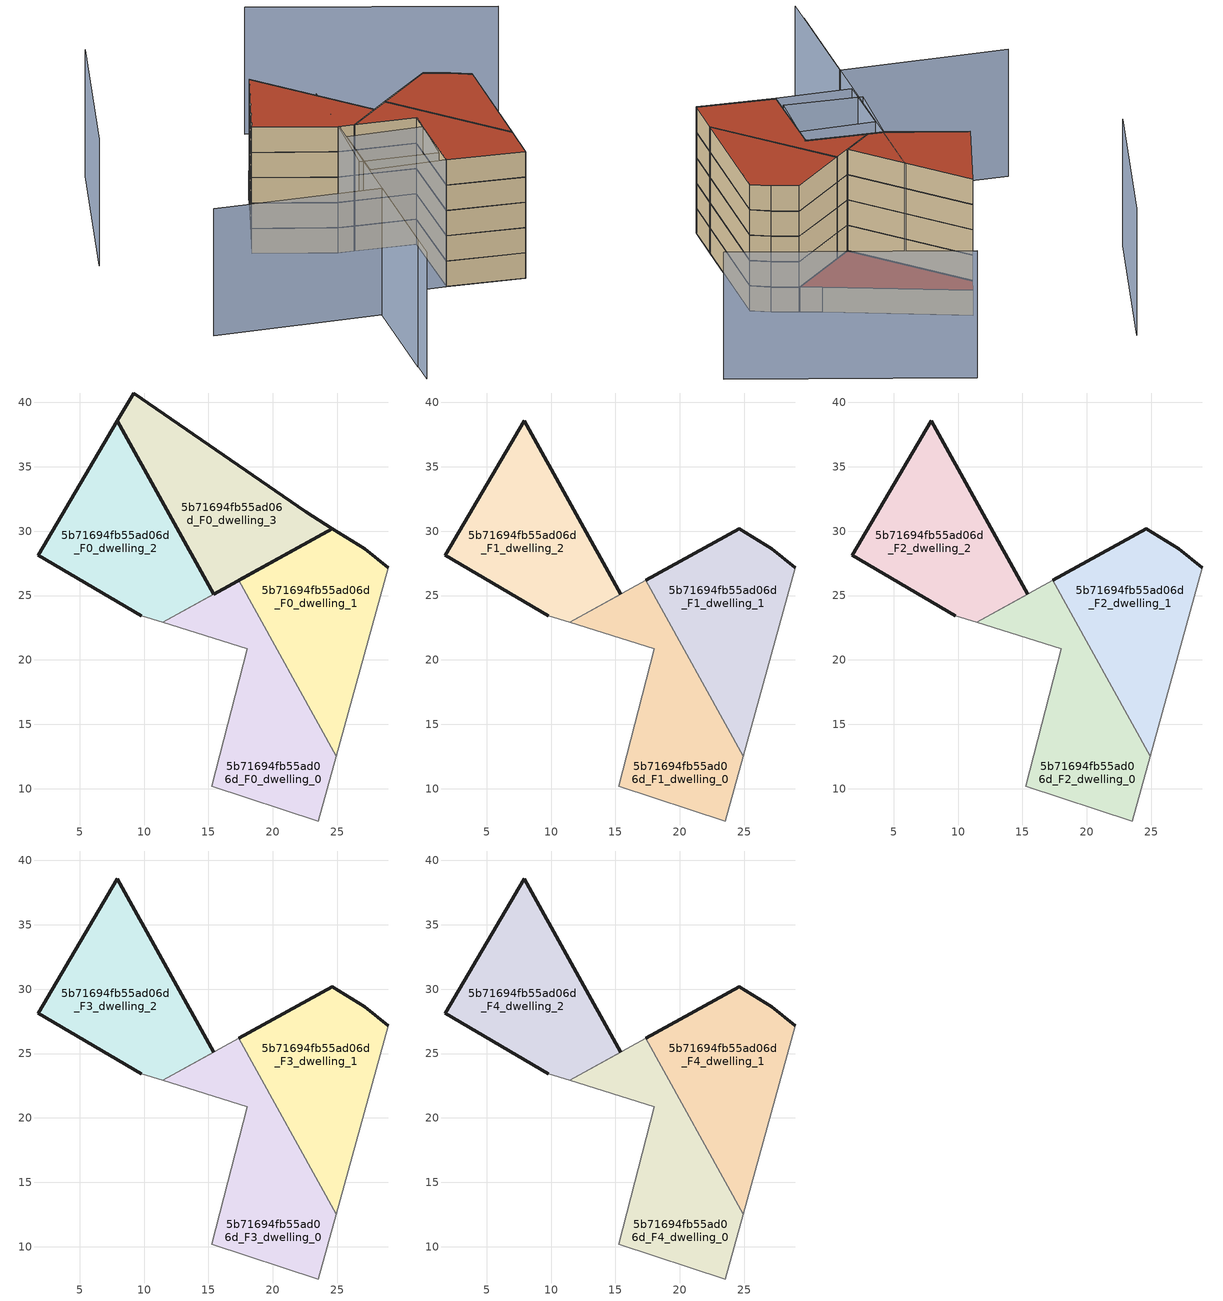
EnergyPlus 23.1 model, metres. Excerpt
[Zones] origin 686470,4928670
5b71694fb55ad06d_F0_dwelling_0
 floor ground (EU_floor_Construction): 23.53,7.5 24.92,12.51 17.34,26.18 11.45,22.91 18.03,20.86 15.24,10.2 z0
 wall adiabatic (EU_wall_Construction): 23.53,7.5 15.24,10.2 18.03,20.86 11.45,22.91 17.34,26.18 24.92,12.51 23.53,7.5 z0:3
5b71694fb55ad06d_F0_dwelling_1
 floor ground (EU_floor_Construction): 24.92,12.51 28.96,27.16 27.14,28.62 24.6,30.2 17.34,26.18 z0
 wall outside (EU_wall_Construction): 17.34,26.18 24.6,30.2 27.14,28.62 28.96,27.16 z0:3
 wall adiabatic (EU_wall_Construction): 28.96,27.16 24.92,12.51 17.34,26.18 z0:3
5b71694fb55ad06d_F0_dwelling_2
 floor ground (EU_floor_Construction): 15.4,25.1 7.92,38.59 1.77,28.14 9.76,23.44 11.45,22.91 z0
 wall outside (EU_wall_Construction): 9.76,23.44 1.77,28.14 7.92,38.59 15.4,25.1 z0:3
 wall adiabatic (EU_wall_Construction): 15.4,25.1 11.45,22.91 9.76,23.44 z0:3
5b71694fb55ad06d_F0_dwelling_3
 floor ground (EU_floor_Construction): 24.6,30.2 22.53,31.5 9.18,40.73 7.92,38.59 15.4,25.1 z0
 wall outside (EU_wall_Construction): 24.6,30.2 15.4,25.1 7.92,38.59 9.18,40.73 22.53,31.5 24.6,30.2 z0:3
 roof outside (EU_roof_Construction): 22.53,31.5 24.6,30.2 15.4,25.1 7.92,38.59 9.18,40.73 z3
5b71694fb55ad06d_F1_dwelling_0
 floor to 5b71694fb55ad06d_F0_dwelling_0 (EU_floor_Construction): 23.53,7.5 24.92,12.51 17.34,26.18 11.45,22.91 18.02,20.86 15.24,10.2 z3
 wall adiabatic (EU_wall_Construction): 23.53,7.5 15.24,10.2 18.03,20.86 11.45,22.91 17.34,26.18 24.92,12.51 23.53,7.5 z3:6
5b71694fb55ad06d_F1_dwelling_1
 floor to 5b71694fb55ad06d_F0_dwelling_1 (EU_floor_Construction): 24.92,12.51 28.96,27.16 27.14,28.62 24.6,30.2 17.34,26.18 z3
 wall outside (EU_wall_Construction): 17.34,26.18 24.6,30.2 27.14,28.62 28.96,27.16 z3:6
 wall adiabatic (EU_wall_Construction): 28.96,27.16 24.92,12.51 17.34,26.18 z3:6
5b71694fb55ad06d_F1_dwelling_2
 floor to 5b71694fb55ad06d_F0_dwelling_2 (EU_floor_Construction): 15.4,25.1 7.92,38.59 1.77,28.14 9.76,23.44 11.45,22.91 z3
 wall outside (EU_wall_Construction): 9.76,23.44 1.77,28.14 7.92,38.59 15.4,25.1 z3:6
 wall adiabatic (EU_wall_Construction): 15.4,25.1 11.45,22.91 9.76,23.44 z3:6
5b71694fb55ad06d_F2_dwelling_0
 floor to 5b71694fb55ad06d_F1_dwelling_0 (EU_floor_Construction): 23.53,7.5 24.92,12.51 17.34,26.18 11.45,22.91 18.02,20.86 15.24,10.2 z6
 wall adiabatic (EU_wall_Construction): 23.53,7.5 15.24,10.2 18.03,20.86 11.45,22.91 17.34,26.18 24.92,12.51 23.53,7.5 z6:9
5b71694fb55ad06d_F2_dwelling_1
 floor to 5b71694fb55ad06d_F1_dwelling_1 (EU_floor_Construction): 24.92,12.51 28.96,27.16 27.14,28.62 24.6,30.2 17.34,26.18 z6
 wall outside (EU_wall_Construction): 17.34,26.18 24.6,30.2 27.14,28.62 28.96,27.16 z6:9
 wall adiabatic (EU_wall_Construction): 28.96,27.16 24.92,12.51 17.34,26.18 z6:9
5b71694fb55ad06d_F2_dwelling_2
 floor to 5b71694fb55ad06d_F1_dwelling_2 (EU_floor_Construction): 15.4,25.1 7.92,38.59 1.77,28.14 9.76,23.44 11.45,22.91 z6
 wall outside (EU_wall_Construction): 9.76,23.44 1.77,28.14 7.92,38.59 15.4,25.1 z6:9
 wall adiabatic (EU_wall_Construction): 15.4,25.1 11.45,22.91 9.76,23.44 z6:9
5b71694fb55ad06d_F3_dwelling_0
 floor to 5b71694fb55ad06d_F2_dwelling_0 (EU_floor_Construction): 23.53,7.5 24.92,12.51 17.34,26.18 11.45,22.91 18.02,20.86 15.24,10.2 z9
 wall adiabatic (EU_wall_Construction): 23.53,7.5 15.24,10.2 18.03,20.86 11.45,22.91 17.34,26.18 24.92,12.51 23.53,7.5 z9:12
5b71694fb55ad06d_F3_dwelling_1
 floor to 5b71694fb55ad06d_F2_dwelling_1 (EU_floor_Construction): 24.92,12.51 28.96,27.16 27.14,28.62 24.6,30.2 17.34,26.18 z9
 wall outside (EU_wall_Construction): 17.34,26.18 24.6,30.2 27.14,28.62 28.96,27.16 z9:12
 wall adiabatic (EU_wall_Construction): 28.96,27.16 24.92,12.51 17.34,26.18 z9:12
5b71694fb55ad06d_F3_dwelling_2
 floor to 5b71694fb55ad06d_F2_dwelling_2 (EU_floor_Construction): 15.4,25.1 7.92,38.59 1.77,28.14 9.76,23.44 11.45,22.91 z9
 wall outside (EU_wall_Construction): 9.76,23.44 1.77,28.14 7.92,38.59 15.4,25.1 z9:12
 wall adiabatic (EU_wall_Construction): 15.4,25.1 11.45,22.91 9.76,23.44 z9:12
5b71694fb55ad06d_F4_dwelling_0
 floor to 5b71694fb55ad06d_F3_dwelling_0 (EU_floor_Construction): 23.53,7.5 24.92,12.51 17.34,26.18 11.45,22.91 18.02,20.86 15.24,10.2 z12
 wall adiabatic (EU_wall_Construction): 23.53,7.5 15.24,10.2 18.03,20.86 11.45,22.91 17.34,26.18 24.92,12.51 23.53,7.5 z12:15
 roof outside (EU_roof_Construction): 17.34,26.18 24.92,12.51 23.53,7.5 15.24,10.2 18.03,20.86 11.45,22.91 z15
5b71694fb55ad06d_F4_dwelling_1
 floor to 5b71694fb55ad06d_F3_dwelling_1 (EU_floor_Construction): 24.92,12.51 28.96,27.16 27.14,28.62 24.6,30.2 17.34,26.18 z12
 wall outside (EU_wall_Construction): 17.34,26.18 24.6,30.2 27.14,28.62 28.96,27.16 z12:15
 wall adiabatic (EU_wall_Construction): 28.96,27.16 24.92,12.51 17.34,26.18 z12:15
 roof outside (EU_roof_Construction): 27.14,28.62 28.96,27.16 24.92,12.51 17.34,26.18 24.6,30.2 z15
5b71694fb55ad06d_F4_dwelling_2
 floor to 5b71694fb55ad06d_F3_dwelling_2 (EU_floor_Construction): 15.4,25.1 7.92,38.59 1.77,28.14 9.76,23.44 11.45,22.91 z12
 wall outside (EU_wall_Construction): 9.76,23.44 1.77,28.14 7.92,38.59 15.4,25.1 z12:15
 wall adiabatic (EU_wall_Construction): 15.4,25.1 11.45,22.91 9.76,23.44 z12:15
 roof outside (EU_roof_Construction): 7.92,38.59 15.4,25.1 11.45,22.91 9.76,23.44 1.77,28.14 z15
shading: -12.44,12.8 5.68,7.79 / 5.68,7.79 1.2,-8.45 / 2.06,-5.3 12.14,31.73 / -3.11,54.12 -13.71,34.19 / 40.3,40.19 16.97,54.17 / 17.45,18.66 15.24,10.2 / 15.24,10.2 6.99,12.36 / 6.99,12.36 9.21,20.81 / 9.21,20.81 17.45,18.66 / 15.44,12.14 7.07,14.72 / 7.07,14.72 9.76,23.44 / 9.76,23.44 18.13,20.85 / 18.13,20.85 15.44,12.14 z0:15
[Building]
EU S2 Campaign: North Axis=0; Terrain=City; Solar Distribution=FullExterior
[Site:Location]
Bologna: Latitude=44.5; Longitude=11.25; Time Zone=1; Elevation=37
[SizingPeriod:WeatherFileDays]
AnnualSizingPeriod: Begin Month=1; Begin Day of Month=1; End Month=12; End Day of Month=31; Day of Week for Start Day=Monday; Use Weather File Daylight Saving Period=No; Use Weather File Rain and Snow Indicators=No
[MATERIAL]
EU_InternalMass_Material: Roughness=MediumRough; Thickness=0.1; Conductivity=1; Density=1800; Specific Heat=900; Thermal Absorptance=0.9; Solar Absorptance=0.7; Visible Absorptance=0.7
[MATERIAL:NOMASS] Roughness=MediumRough; Thermal Absorptance=0.9; Solar Absorptance=0.7; Visible Absorptance=0.7
Name | Thermal Resistance
EU_wall_NoMass | 0.905828
EU_roof_NoMass | 0.37593
EU_floor_NoMass | 0.67114
[CONSTRUCTION]
EU_wall_Construction: EU_wall_NoMass
EU_roof_Construction: EU_roof_NoMass
EU_floor_Construction: EU_floor_NoMass
EU_InternalMass_Construction: EU_InternalMass_Material
[ZONE] Type=1; Multiplier=1; Ceiling Height=autocalculate; Floor Area=autocalculate; Part of Total Floor Area=Yes
Name | Volume
5b71694fb55ad06d_F0_dwelling_0; 5b71694fb55ad06d_F1_dwelling_0; 5b71694fb55ad06d_F2_dwelling_0; 5b71694fb55ad06d_F3_dwelling_0; 5b71694fb55ad06d_F4_dwelling_0 | 310.022
5b71694fb55ad06d_F0_dwelling_1; 5b71694fb55ad06d_F0_dwelling_3 | 310.017
5b71694fb55ad06d_F1_dwelling_1; 5b71694fb55ad06d_F2_dwelling_1; 5b71694fb55ad06d_F3_dwelling_1; 5b71694fb55ad06d_F4_dwelling_1 | 310.018
5b71694fb55ad06d_F0_dwelling_2; 5b71694fb55ad06d_F1_dwelling_2; 5b71694fb55ad06d_F2_dwelling_2; 5b71694fb55ad06d_F3_dwelling_2; 5b71694fb55ad06d_F4_dwelling_2 | 310.016
[INTERNALMASS] Construction=EU_InternalMass_Construction
Name | Zone or ZoneList | Surface Area
5b71694fb55ad06d_F0_dwelling_0_EU_InternalMass | 5b71694fb55ad06d_F0_dwelling_0 | 103.341
5b71694fb55ad06d_F0_dwelling_1_EU_InternalMass | 5b71694fb55ad06d_F0_dwelling_1 | 103.339
5b71694fb55ad06d_F0_dwelling_2_EU_InternalMass | 5b71694fb55ad06d_F0_dwelling_2 | 103.339
5b71694fb55ad06d_F0_dwelling_3_EU_InternalMass | 5b71694fb55ad06d_F0_dwelling_3 | 103.339
5b71694fb55ad06d_F1_dwelling_0_EU_InternalMass | 5b71694fb55ad06d_F1_dwelling_0 | 137.78
5b71694fb55ad06d_F1_dwelling_1_EU_InternalMass | 5b71694fb55ad06d_F1_dwelling_1 | 137.788
5b71694fb55ad06d_F1_dwelling_2_EU_InternalMass | 5b71694fb55ad06d_F1_dwelling_2 | 137.783
5b71694fb55ad06d_F2_dwelling_0_EU_InternalMass | 5b71694fb55ad06d_F2_dwelling_0 | 137.78
5b71694fb55ad06d_F2_dwelling_1_EU_InternalMass | 5b71694fb55ad06d_F2_dwelling_1 | 137.788
5b71694fb55ad06d_F2_dwelling_2_EU_InternalMass | 5b71694fb55ad06d_F2_dwelling_2 | 137.783
5b71694fb55ad06d_F3_dwelling_0_EU_InternalMass | 5b71694fb55ad06d_F3_dwelling_0 | 137.78
5b71694fb55ad06d_F3_dwelling_1_EU_InternalMass | 5b71694fb55ad06d_F3_dwelling_1 | 137.788
5b71694fb55ad06d_F3_dwelling_2_EU_InternalMass | 5b71694fb55ad06d_F3_dwelling_2 | 137.783
5b71694fb55ad06d_F4_dwelling_0_EU_InternalMass | 5b71694fb55ad06d_F4_dwelling_0 | 137.78
5b71694fb55ad06d_F4_dwelling_1_EU_InternalMass | 5b71694fb55ad06d_F4_dwelling_1 | 137.788
5b71694fb55ad06d_F4_dwelling_2_EU_InternalMass | 5b71694fb55ad06d_F4_dwelling_2 | 137.783
[OTHEREQUIPMENT] Fuel Type=Electricity; Design Level Calculation Method=Watts/Area; Power per Zone Floor Area=1; Fraction Latent=0; Fraction Radiant=0; Fraction Lost=0; Carbon Dioxide Generation Rate=0; EndUse Subcategory=EU_Step8_InternalGains
Name | Zone or ZoneList or Space or SpaceList | Schedule
EU_Step8_InternalGain_5b71694fb55ad06d_F0_dwelling_0_f000 | 5b71694fb55ad06d_F0_dwelling_0 | EU_Step8_GainSchedule_5b71694fb55ad06d_F0_dwelling_0_f000
EU_Step8_InternalGain_5b71694fb55ad06d_F0_dwelling_1_f000 | 5b71694fb55ad06d_F0_dwelling_1 | EU_Step8_GainSchedule_5b71694fb55ad06d_F0_dwelling_1_f000
EU_Step8_InternalGain_5b71694fb55ad06d_F0_dwelling_2_f000 | 5b71694fb55ad06d_F0_dwelling_2 | EU_Step8_GainSchedule_5b71694fb55ad06d_F0_dwelling_2_f000
EU_Step8_InternalGain_5b71694fb55ad06d_F0_dwelling_3_f000 | 5b71694fb55ad06d_F0_dwelling_3 | EU_Step8_GainSchedule_5b71694fb55ad06d_F0_dwelling_3_f000
EU_Step8_InternalGain_5b71694fb55ad06d_F1_dwelling_0_f000 | 5b71694fb55ad06d_F1_dwelling_0 | EU_Step8_GainSchedule_5b71694fb55ad06d_F1_dwelling_0_f000
EU_Step8_InternalGain_5b71694fb55ad06d_F1_dwelling_1_f000 | 5b71694fb55ad06d_F1_dwelling_1 | EU_Step8_GainSchedule_5b71694fb55ad06d_F1_dwelling_1_f000
EU_Step8_InternalGain_5b71694fb55ad06d_F1_dwelling_2_f000 | 5b71694fb55ad06d_F1_dwelling_2 | EU_Step8_GainSchedule_5b71694fb55ad06d_F1_dwelling_2_f000
EU_Step8_InternalGain_5b71694fb55ad06d_F2_dwelling_0_f000 | 5b71694fb55ad06d_F2_dwelling_0 | EU_Step8_GainSchedule_5b71694fb55ad06d_F2_dwelling_0_f000
EU_Step8_InternalGain_5b71694fb55ad06d_F2_dwelling_1_f000 | 5b71694fb55ad06d_F2_dwelling_1 | EU_Step8_GainSchedule_5b71694fb55ad06d_F2_dwelling_1_f000
EU_Step8_InternalGain_5b71694fb55ad06d_F2_dwelling_2_f000 | 5b71694fb55ad06d_F2_dwelling_2 | EU_Step8_GainSchedule_5b71694fb55ad06d_F2_dwelling_2_f000
EU_Step8_InternalGain_5b71694fb55ad06d_F3_dwelling_0_f000 | 5b71694fb55ad06d_F3_dwelling_0 | EU_Step8_GainSchedule_5b71694fb55ad06d_F3_dwelling_0_f000
EU_Step8_InternalGain_5b71694fb55ad06d_F3_dwelling_1_f000 | 5b71694fb55ad06d_F3_dwelling_1 | EU_Step8_GainSchedule_5b71694fb55ad06d_F3_dwelling_1_f000
EU_Step8_InternalGain_5b71694fb55ad06d_F3_dwelling_2_f000 | 5b71694fb55ad06d_F3_dwelling_2 | EU_Step8_GainSchedule_5b71694fb55ad06d_F3_dwelling_2_f000
EU_Step8_InternalGain_5b71694fb55ad06d_F4_dwelling_0_f000 | 5b71694fb55ad06d_F4_dwelling_0 | EU_Step8_GainSchedule_5b71694fb55ad06d_F4_dwelling_0_f000
EU_Step8_InternalGain_5b71694fb55ad06d_F4_dwelling_1_f000 | 5b71694fb55ad06d_F4_dwelling_1 | EU_Step8_GainSchedule_5b71694fb55ad06d_F4_dwelling_1_f000
EU_Step8_InternalGain_5b71694fb55ad06d_F4_dwelling_2_f000 | 5b71694fb55ad06d_F4_dwelling_2 | EU_Step8_GainSchedule_5b71694fb55ad06d_F4_dwelling_2_f000
[ZONEVENTILATION:DESIGNFLOWRATE] Schedule=EU_AlwaysOn; Design Flow Rate Calculation Method=AirChanges/Hour; Air Changes per Hour=0.73129; Ventilation Type=Natural; Fan Pressure Rise=0; Fan Total Efficiency=1; Constant Term Coefficient=1; Temperature Term Coefficient=0; Velocity Term Coefficient=0; Velocity Squared Term Coefficient=0; Minimum Indoor Temperature=-100; Maximum Indoor Temperature=100; Delta Temperature=-100; Minimum Outdoor Temperature=-100; Maximum Outdoor Temperature=100; Maximum Wind Speed=40
Name | Zone or ZoneList or Space or SpaceList
EU_ConstantAir_5b71694fb55ad06d_F0_dwelling_0 | 5b71694fb55ad06d_F0_dwelling_0
EU_ConstantAir_5b71694fb55ad06d_F0_dwelling_1 | 5b71694fb55ad06d_F0_dwelling_1
EU_ConstantAir_5b71694fb55ad06d_F0_dwelling_2 | 5b71694fb55ad06d_F0_dwelling_2
EU_ConstantAir_5b71694fb55ad06d_F0_dwelling_3 | 5b71694fb55ad06d_F0_dwelling_3
EU_ConstantAir_5b71694fb55ad06d_F1_dwelling_0 | 5b71694fb55ad06d_F1_dwelling_0
EU_ConstantAir_5b71694fb55ad06d_F1_dwelling_1 | 5b71694fb55ad06d_F1_dwelling_1
EU_ConstantAir_5b71694fb55ad06d_F1_dwelling_2 | 5b71694fb55ad06d_F1_dwelling_2
EU_ConstantAir_5b71694fb55ad06d_F2_dwelling_0 | 5b71694fb55ad06d_F2_dwelling_0
EU_ConstantAir_5b71694fb55ad06d_F2_dwelling_1 | 5b71694fb55ad06d_F2_dwelling_1
EU_ConstantAir_5b71694fb55ad06d_F2_dwelling_2 | 5b71694fb55ad06d_F2_dwelling_2
EU_ConstantAir_5b71694fb55ad06d_F3_dwelling_0 | 5b71694fb55ad06d_F3_dwelling_0
EU_ConstantAir_5b71694fb55ad06d_F3_dwelling_1 | 5b71694fb55ad06d_F3_dwelling_1
EU_ConstantAir_5b71694fb55ad06d_F3_dwelling_2 | 5b71694fb55ad06d_F3_dwelling_2
EU_ConstantAir_5b71694fb55ad06d_F4_dwelling_0 | 5b71694fb55ad06d_F4_dwelling_0
EU_ConstantAir_5b71694fb55ad06d_F4_dwelling_1 | 5b71694fb55ad06d_F4_dwelling_1
EU_ConstantAir_5b71694fb55ad06d_F4_dwelling_2 | 5b71694fb55ad06d_F4_dwelling_2
[HVACTEMPLATE:THERMOSTAT] Constant Heating Setpoint=20; Constant Cooling Setpoint=50
EU_HeatOnly_5b71694fb55ad06d_F0_dwelling_0; EU_HeatOnly_5b71694fb55ad06d_F0_dwelling_1; EU_HeatOnly_5b71694fb55ad06d_F0_dwelling_2; EU_HeatOnly_5b71694fb55ad06d_F0_dwelling_3; EU_HeatOnly_5b71694fb55ad06d_F1_dwelling_0; EU_HeatOnly_5b71694fb55ad06d_F1_dwelling_1; EU_HeatOnly_5b71694fb55ad06d_F1_dwelling_2; EU_HeatOnly_5b71694fb55ad06d_F2_dwelling_0; EU_HeatOnly_5b71694fb55ad06d_F2_dwelling_1; EU_HeatOnly_5b71694fb55ad06d_F2_dwelling_2; EU_HeatOnly_5b71694fb55ad06d_F3_dwelling_0; EU_HeatOnly_5b71694fb55ad06d_F3_dwelling_1; EU_HeatOnly_5b71694fb55ad06d_F3_dwelling_2; EU_HeatOnly_5b71694fb55ad06d_F4_dwelling_0; EU_HeatOnly_5b71694fb55ad06d_F4_dwelling_1; EU_HeatOnly_5b71694fb55ad06d_F4_dwelling_2
[HVACTEMPLATE:ZONE:IDEALLOADSAIRSYSTEM] System Availability Schedule=EU_AlwaysOn; Maximum Heating Supply Air Temperature=50; Minimum Cooling Supply Air Temperature=13; Maximum Heating Supply Air Humidity Ratio=0.0156; Minimum Cooling Supply Air Humidity Ratio=0.0077; Heating Limit=NoLimit; Cooling Limit=NoLimit; Heating Availability Schedule=EU_AlwaysOn; Cooling Availability Schedule=EU_CoolingOff; Dehumidification Control Type=ConstantSensibleHeatRatio; Cooling Sensible Heat Ratio=0.7; Dehumidification Setpoint=60; Humidification Control Type=None; Humidification Setpoint=30; Outdoor Air Method=None; Outdoor Air Flow Rate per Person=0.00944; Outdoor Air Flow Rate per Zone Floor Area=0; Outdoor Air Flow Rate per Zone=0; Demand Controlled Ventilation Type=None; Outdoor Air Economizer Type=NoEconomizer; Heat Recovery Type=None; Sensible Heat Recovery Effectiveness=0.7; Latent Heat Recovery Effectiveness=0.65
Name | Template Thermostat
5b71694fb55ad06d_F0_dwelling_0 | EU_HeatOnly_5b71694fb55ad06d_F0_dwelling_0
5b71694fb55ad06d_F0_dwelling_1 | EU_HeatOnly_5b71694fb55ad06d_F0_dwelling_1
5b71694fb55ad06d_F0_dwelling_2 | EU_HeatOnly_5b71694fb55ad06d_F0_dwelling_2
5b71694fb55ad06d_F0_dwelling_3 | EU_HeatOnly_5b71694fb55ad06d_F0_dwelling_3
5b71694fb55ad06d_F1_dwelling_0 | EU_HeatOnly_5b71694fb55ad06d_F1_dwelling_0
5b71694fb55ad06d_F1_dwelling_1 | EU_HeatOnly_5b71694fb55ad06d_F1_dwelling_1
5b71694fb55ad06d_F1_dwelling_2 | EU_HeatOnly_5b71694fb55ad06d_F1_dwelling_2
5b71694fb55ad06d_F2_dwelling_0 | EU_HeatOnly_5b71694fb55ad06d_F2_dwelling_0
5b71694fb55ad06d_F2_dwelling_1 | EU_HeatOnly_5b71694fb55ad06d_F2_dwelling_1
5b71694fb55ad06d_F2_dwelling_2 | EU_HeatOnly_5b71694fb55ad06d_F2_dwelling_2
5b71694fb55ad06d_F3_dwelling_0 | EU_HeatOnly_5b71694fb55ad06d_F3_dwelling_0
5b71694fb55ad06d_F3_dwelling_1 | EU_HeatOnly_5b71694fb55ad06d_F3_dwelling_1
5b71694fb55ad06d_F3_dwelling_2 | EU_HeatOnly_5b71694fb55ad06d_F3_dwelling_2
5b71694fb55ad06d_F4_dwelling_0 | EU_HeatOnly_5b71694fb55ad06d_F4_dwelling_0
5b71694fb55ad06d_F4_dwelling_1 | EU_HeatOnly_5b71694fb55ad06d_F4_dwelling_1
5b71694fb55ad06d_F4_dwelling_2 | EU_HeatOnly_5b71694fb55ad06d_F4_dwelling_2
[SIZING:ZONE] Zone Cooling Design Supply Air Temperature Input Method=SupplyAirTemperature; Zone Cooling Design Supply Air Temperature=13; Zone Heating Design Supply Air Temperature Input Method=SupplyAirTemperature; Zone Heating Design Supply Air Temperature=50; Zone Cooling Design Supply Air Humidity Ratio=0.008; Zone Heating Design Supply Air Humidity Ratio=0.008; Cooling Design Air Flow Method=DesignDay; Cooling Design Air Flow Rate=0; Cooling Minimum Air Flow per Zone Floor Area=0.000762; Cooling Minimum Air Flow=0; Cooling Minimum Air Flow Fraction=0.2; Heating Design Air Flow Method=DesignDay; Heating Design Air Flow Rate=0; Heating Maximum Air Flow per Zone Floor Area=0.002032; Heating Maximum Air Flow=0.141576; Heating Maximum Air Flow Fraction=0.3; Account for Dedicated Outdoor Air System=No; Dedicated Outdoor Air System Control Strategy=NeutralSupplyAir; Dedicated Outdoor Air Low Setpoint Temperature for Design=autosize; Dedicated Outdoor Air High Setpoint Temperature for Design=autosize; Zone Load Sizing Method=Sensible Load Only No Latent Load; Zone Latent Cooling Design Supply Air Humidity Ratio Input Method=HumidityRatioDifference; Zone Cooling Design Supply Air Humidity Ratio Difference=0.005; Zone Latent Heating Design Supply Air Humidity Ratio Input Method=HumidityRatioDifference; Zone Humidification Design Supply Air Humidity Ratio Difference=0.005
5b71694fb55ad06d_F0_dwelling_0; 5b71694fb55ad06d_F0_dwelling_1; 5b71694fb55ad06d_F0_dwelling_2; 5b71694fb55ad06d_F0_dwelling_3; 5b71694fb55ad06d_F1_dwelling_0; 5b71694fb55ad06d_F1_dwelling_1; 5b71694fb55ad06d_F1_dwelling_2; 5b71694fb55ad06d_F2_dwelling_0; 5b71694fb55ad06d_F2_dwelling_1; 5b71694fb55ad06d_F2_dwelling_2; 5b71694fb55ad06d_F3_dwelling_0; 5b71694fb55ad06d_F3_dwelling_1; 5b71694fb55ad06d_F3_dwelling_2; 5b71694fb55ad06d_F4_dwelling_0; 5b71694fb55ad06d_F4_dwelling_1; 5b71694fb55ad06d_F4_dwelling_2
[SCHEDULE:CONSTANT]
Name | Hourly Value
EU_AlwaysOn | 1
EU_CoolingOff | 0
[SCHEDULE:FILE] Column Number=1; Rows to Skip at Top=0; Number of Hours of Data=8760; Column Separator=Comma; Interpolate to Timestep=No; Minutes per Item=60; Adjust Schedule for Daylight Savings=Yes
Name | File
EU_Step8_GainSchedule_5b71694fb55ad06d_F0_dwelling_0_f000 | ../../schedules/5b71694fb55ad06d/5b71694fb55ad06d_F0_dwelling_0_f000_gain.csv
EU_Step8_GainSchedule_5b71694fb55ad06d_F0_dwelling_1_f000 | ../../schedules/5b71694fb55ad06d/5b71694fb55ad06d_F0_dwelling_1_f000_gain.csv
EU_Step8_GainSchedule_5b71694fb55ad06d_F0_dwelling_2_f000 | ../../schedules/5b71694fb55ad06d/5b71694fb55ad06d_F0_dwelling_2_f000_gain.csv
EU_Step8_GainSchedule_5b71694fb55ad06d_F0_dwelling_3_f000 | ../../schedules/5b71694fb55ad06d/5b71694fb55ad06d_F0_dwelling_3_f000_gain.csv
EU_Step8_GainSchedule_5b71694fb55ad06d_F1_dwelling_0_f000 | ../../schedules/5b71694fb55ad06d/5b71694fb55ad06d_F1_dwelling_0_f000_gain.csv
EU_Step8_GainSchedule_5b71694fb55ad06d_F1_dwelling_1_f000 | ../../schedules/5b71694fb55ad06d/5b71694fb55ad06d_F1_dwelling_1_f000_gain.csv
EU_Step8_GainSchedule_5b71694fb55ad06d_F1_dwelling_2_f000 | ../../schedules/5b71694fb55ad06d/5b71694fb55ad06d_F1_dwelling_2_f000_gain.csv
EU_Step8_GainSchedule_5b71694fb55ad06d_F2_dwelling_0_f000 | ../../schedules/5b71694fb55ad06d/5b71694fb55ad06d_F2_dwelling_0_f000_gain.csv
EU_Step8_GainSchedule_5b71694fb55ad06d_F2_dwelling_1_f000 | ../../schedules/5b71694fb55ad06d/5b71694fb55ad06d_F2_dwelling_1_f000_gain.csv
EU_Step8_GainSchedule_5b71694fb55ad06d_F2_dwelling_2_f000 | ../../schedules/5b71694fb55ad06d/5b71694fb55ad06d_F2_dwelling_2_f000_gain.csv
EU_Step8_GainSchedule_5b71694fb55ad06d_F3_dwelling_0_f000 | ../../schedules/5b71694fb55ad06d/5b71694fb55ad06d_F3_dwelling_0_f000_gain.csv
EU_Step8_GainSchedule_5b71694fb55ad06d_F3_dwelling_1_f000 | ../../schedules/5b71694fb55ad06d/5b71694fb55ad06d_F3_dwelling_1_f000_gain.csv
EU_Step8_GainSchedule_5b71694fb55ad06d_F3_dwelling_2_f000 | ../../schedules/5b71694fb55ad06d/5b71694fb55ad06d_F3_dwelling_2_f000_gain.csv
EU_Step8_GainSchedule_5b71694fb55ad06d_F4_dwelling_0_f000 | ../../schedules/5b71694fb55ad06d/5b71694fb55ad06d_F4_dwelling_0_f000_gain.csv
EU_Step8_GainSchedule_5b71694fb55ad06d_F4_dwelling_1_f000 | ../../schedules/5b71694fb55ad06d/5b71694fb55ad06d_F4_dwelling_1_f000_gain.csv
EU_Step8_GainSchedule_5b71694fb55ad06d_F4_dwelling_2_f000 | ../../schedules/5b71694fb55ad06d/5b71694fb55ad06d_F4_dwelling_2_f000_gain.csv
